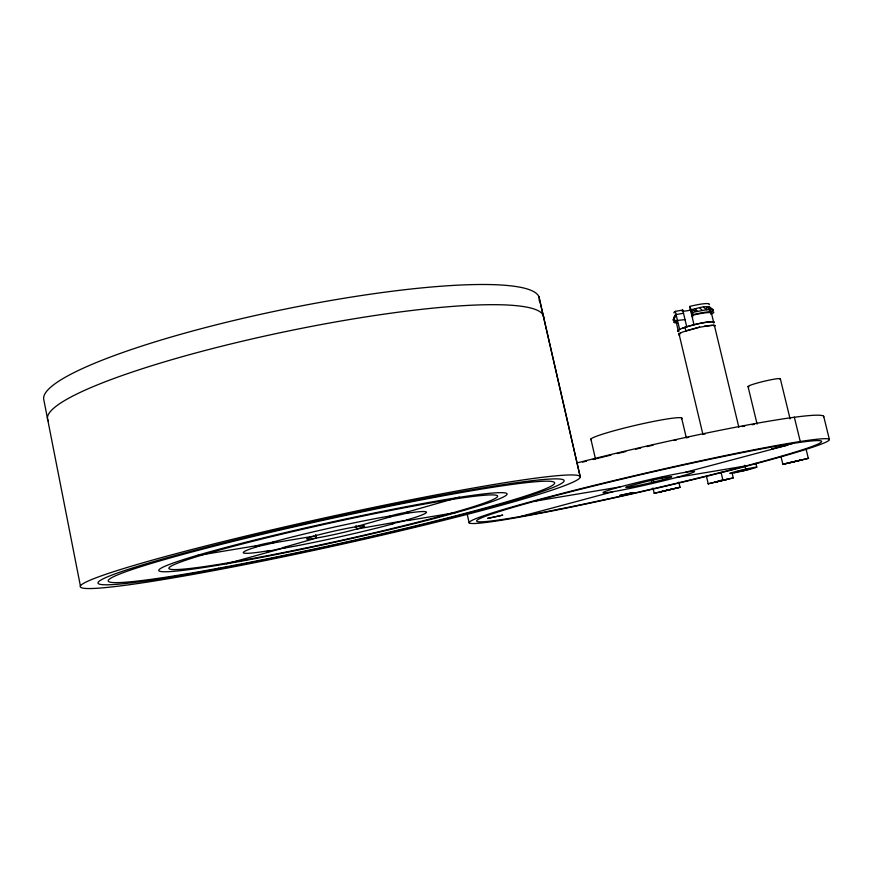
<?xml version="1.0" encoding="UTF-8"?>
<svg xmlns="http://www.w3.org/2000/svg" width="873" height="873" viewBox="0 0 873 873"><rect width="100%" height="100%" fill="white"/><g stroke="black" fill="none" stroke-linecap="round" stroke-linejoin="round"><path stroke-width="1.31" d="M674.84 315.469L673.279 320.184L674.84 315.469L676.095 314.542L683.515 313.243M679.729 335.068L678.605 334.119L682.38 332.089L699.644 327.135L685.851 330.834L685.01 327.299L694.024 324.789A18.246 2.259 -13.5 0 1 713.481 322.879M702.94 434.536L679.183 334.588L680.504 333.104L679.903 333.213M710.033 307.241L709.891 307.918L713.034 310.602L713.186 309.893C707.326 303.204 697.636 309.075 690.412 309.664L692.54 312.381L693.064 314.607L691.787 315.459L692.846 316.997M673.596 488.727L660.632 491.794L680.089 487.199L654.161 493.321L680.045 487.352L678.812 482.136M699.546 327.244L711.746 325.236L715.118 325.596L714.321 326.393M674.316 318.503L676.095 314.542L673.323 319.496L674.316 318.503L674.84 320.707L673.847 321.701A19.195 2.477 -13.5 0 0 677.383 322.748M733.265 477.902L708.232 483.795L733.265 477.902L732.076 472.882M789.225 462.799L802.123 459.82L782.601 464.425L808.649 458.281L782.841 464.229L780.964 456.47M704.304 326.218L714.027 325.247M721.785 480.357L727.002 479.375L714.485 482.322L722.844 479.866L721.043 472.293M740.871 471.409C770.292 463.639 720.541 475.087 742.072 470.842M682.042 328.488L685.392 327.277M710.873 314.269L713.557 312.807A19.217 2.488 -13.5 0 0 697.985 313.549L693.064 314.607M259.576 545.974L251.664 548.462A93.771 5.347 -12.5 0 0 260.47 551.998L270.008 550.514M394.269 522.807L391.693 523.756L410.114 519.642L356.795 529.027L356.031 525.491M406.382 520.057L414.686 517.558A93.771 5.347 -12.5 0 0 414.042 512.255L405.039 513.542M226.314 563.838L285.624 547.447L266.952 551.616L270.27 551.256M282.361 547.797L316.473 538.03L315.72 534.483M355.169 526.954L392.097 516.38A10.149 0.6 -12.6 0 0 404.024 513.826L406.043 513.269A10.149 0.6 -12.6 0 0 405.858 512.44A10.149 0.6 -12.6 0 0 391.824 515.572L390.286 516.041A10.149 0.6 -12.6 0 0 392.075 516.39M405.88 512.44L459.394 497.119M662.662 479.801L669.929 477.673A23.647 1.102 -13 0 0 666.994 477.225A23.647 1.102 -13 0 0 645.54 481.732L627.261 486.654A23.647 1.102 -13 0 0 651.771 482.529L662.662 479.801L662.072 477.291M272.289 542.275L283.452 539.219A93.771 5.347 -12.5 0 1 379.057 517.918L391.049 515.812M393.767 523.614L383.105 526.474A93.771 5.347 -12.5 0 1 295.685 546.007L284.085 548.113M520.941 516.412L613.097 491.685M685.491 472.271L787.861 445.055L771.645 448.908L772.987 448.798M786.54 445.154L793.382 443.32M678.539 334.752L679.183 334.588M713.416 325.422L715.118 325.596M678.605 334.119L679.238 333.977M692.54 312.381L706.377 309.762L713.186 309.893M674.043 312.949A18.224 2.444 -13.6 0 1 675.331 311.345L682.751 310.057L686.789 327.026M196.469 555.675L257.12 545.592A10.334 0.6 -12.3 0 1 271.394 542.417L273.173 542.144A10.334 0.6 -12.3 0 1 272.649 543.017A10.334 0.6 -12.3 0 1 260.689 545.778L258.463 546.171A10.334 0.6 -12.3 0 1 257.142 545.592M272.627 543.017L313.909 536.153M407.495 520.603L455.226 512.669M534.974 501.167L620.081 486.927M676.171 477.542L746.415 465.789M674.84 320.707L685.032 319.627M712.073 309.5L708.963 306.86L710.284 311.672M709.749 309.457L706.759 306.816L706.377 309.762L703.551 307.1M699.568 307.7L702.176 310.395M709.127 304.742A18.224 2.444 -13.6 0 0 689.637 306.456L691.056 309.522M695.083 308.573L697.451 311.323L690.412 309.664L691.918 313.156M823.654 416.137L829.339 439.305M806.15 449.453L808.354 458.489M794.321 417.119L800.257 441.476M780.331 378.784L790.098 418.931M748.063 386.652L757.098 424.114M755.898 463.29L756.804 467.088M711.408 312.981L713.634 322.246M714.474 325.749L738.853 427.301M744.8 465.254L745.728 469.128M689.637 306.456L694.024 324.789M675.331 311.345L679.663 329.579A18.246 2.259 -13.5 0 0 678.354 331.085L676.16 321.853M706.453 476.287L708.232 483.795M681.606 417.949L686.309 437.82A176.75 10.552 -13 0 1 688.59 437.351M653.091 479.408L653.713 482.06M651.149 479.877L651.771 482.529M652.939 487.952L654.161 493.18M590.868 438.977L595.441 458.838M538.87 296.482L580.065 476.069M539.416 299.024L580.239 477.007A255.898 14.71 -12.4 0 1 200.812 572.994A255.898 14.71 -12.4 0 1 210.131 544.861A255.898 14.71 -12.4 0 1 580.239 477.007M467.055 513.422L469.161 522.971M80.502 586.47L43.65 398.961A252.952 40.103 -11.6 0 1 295.052 307.132A252.952 40.103 -11.6 0 1 539.208 300.825M748.936 386.815A16.631 1.408 -13.5 0 1 763.057 381.523A16.631 1.408 -13.5 0 1 780.036 379.231M582.64 462.123A176.75 10.552 -13 0 1 586.503 461.14M593.029 459.493A176.75 10.552 -13 0 1 604.989 456.535M606.189 456.241A176.75 10.552 -13 0 1 611.056 455.051M617.167 453.578A176.75 10.552 -13 0 1 625.777 451.516M635.697 449.191A176.75 10.552 -13 0 1 640.662 448.035M646.882 446.594A176.75 10.552 -13 0 1 653.091 445.175M674.065 440.494A176.75 10.552 -13 0 1 676.51 439.959M702.765 434.361A176.75 10.552 -13 0 1 705.34 433.826M742.279 426.537A176.75 10.552 -13 0 1 744.767 426.079M752.046 424.747A176.75 10.552 -13 0 1 754.403 424.322M578.308 462.603A184.683 11.033 -13 0 1 823.697 416.879M591.316 439.839A46.836 3.59 -13.1 0 1 635.762 425.271A46.836 3.59 -13.1 0 1 681.442 418.953M48.233 420.906A253.257 37.484 -11.7 0 1 285.995 331.511A253.257 37.484 -11.7 0 1 543.672 317.565M690.183 310.199A9.941 1.331 -13.6 0 1 682.02 310.93M682.064 310.559A9.941 1.331 -13.6 0 1 682.751 310.057M677.295 322.192A18.235 2.357 -13.5 0 1 677.459 320.304M691.787 315.459A18.235 2.357 -13.5 0 1 711.266 313.647M678.888 331.576A18.911 2.346 -13.5 0 1 693.991 324.712A18.911 2.346 -13.5 0 1 714.125 322.748M487.592 518.42L502.608 515.146L487.592 518.42M619.688 495.515L633.198 492.568L619.688 495.515M554.082 510.552A184.956 8.632 -13 0 0 829.35 439.894A184.956 8.632 -13 0 0 564.242 492.885A184.956 8.632 -13 0 0 554.082 510.552M558.775 509.243A177.001 8.25 -13 0 0 821.58 441.705A177.001 8.25 -13 0 0 567.177 492.645A177.001 8.25 -13 0 0 558.775 509.243M620.081 490.419A46.989 2.183 -13 0 0 693.991 471.987A46.989 2.183 -13 0 0 632.117 483.817A46.989 2.183 -13 0 0 620.081 490.419M212.03 569.982A238.656 13.706 -12.4 0 0 564.122 480.663A238.656 13.706 -12.4 0 0 217.061 544.577A238.656 13.706 -12.4 0 0 212.03 569.982M218.479 568.236A228.551 13.117 -12.4 0 0 554.639 482.813A228.551 13.117 -12.4 0 0 221.229 544.37A228.551 13.117 -12.4 0 0 218.479 568.236M245.575 559.789A168.314 9.625 -12.4 0 0 497.599 496.41A168.314 9.625 -12.4 0 0 256.902 540.245A168.314 9.625 -12.4 0 0 245.575 559.789M315.873 538.128A29.573 1.681 -12.5 0 0 363.703 526.725A29.573 1.681 -12.5 0 0 327.069 532.748A29.573 1.681 -12.5 0 0 315.873 538.128M239.311 561.525A178.31 10.203 -12.4 0 0 507.038 494.304A178.31 10.203 -12.4 0 0 252.897 540.463A178.31 10.203 -12.4 0 0 239.311 561.525M734.444 472.773A13.913 0.567 -13.1 0 0 756.607 467.284A13.913 0.567 -13.1 0 0 738.82 470.765A13.913 0.567 -13.1 0 0 734.444 472.773"/></g></svg>
